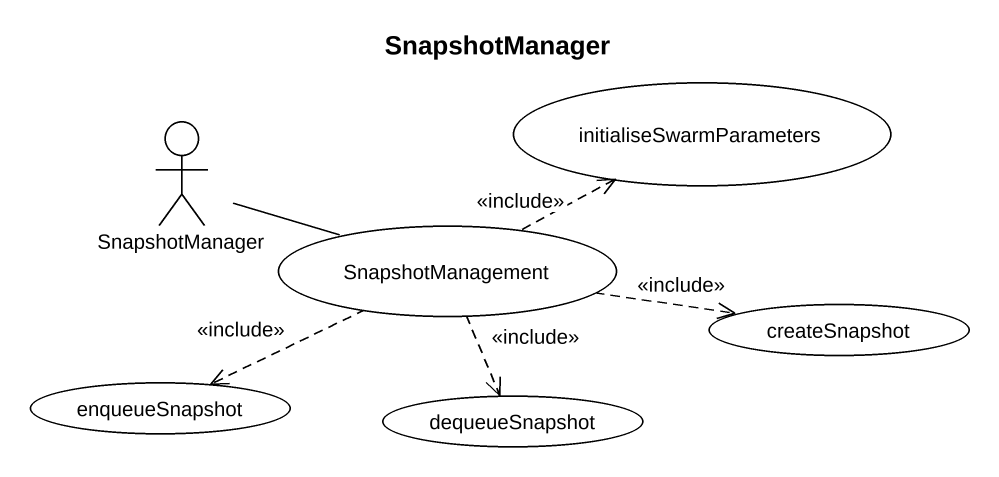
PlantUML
@startuml
title SnapshotManager
actor SnapshotManager
usecase initialiseSwarmParameters
usecase SnapshotManagement
usecase createSnapshot
usecase enqueueSnapshot
usecase dequeueSnapshot
SnapshotManager -right- SnapshotManagement
SnapshotManagement .right.> initialiseSwarmParameters : <<include>>
SnapshotManagement .right.> createSnapshot : <<include>>
SnapshotManagement .left.> enqueueSnapshot : <<include>>
SnapshotManagement ..> dequeueSnapshot : <<include>>
@enduml
